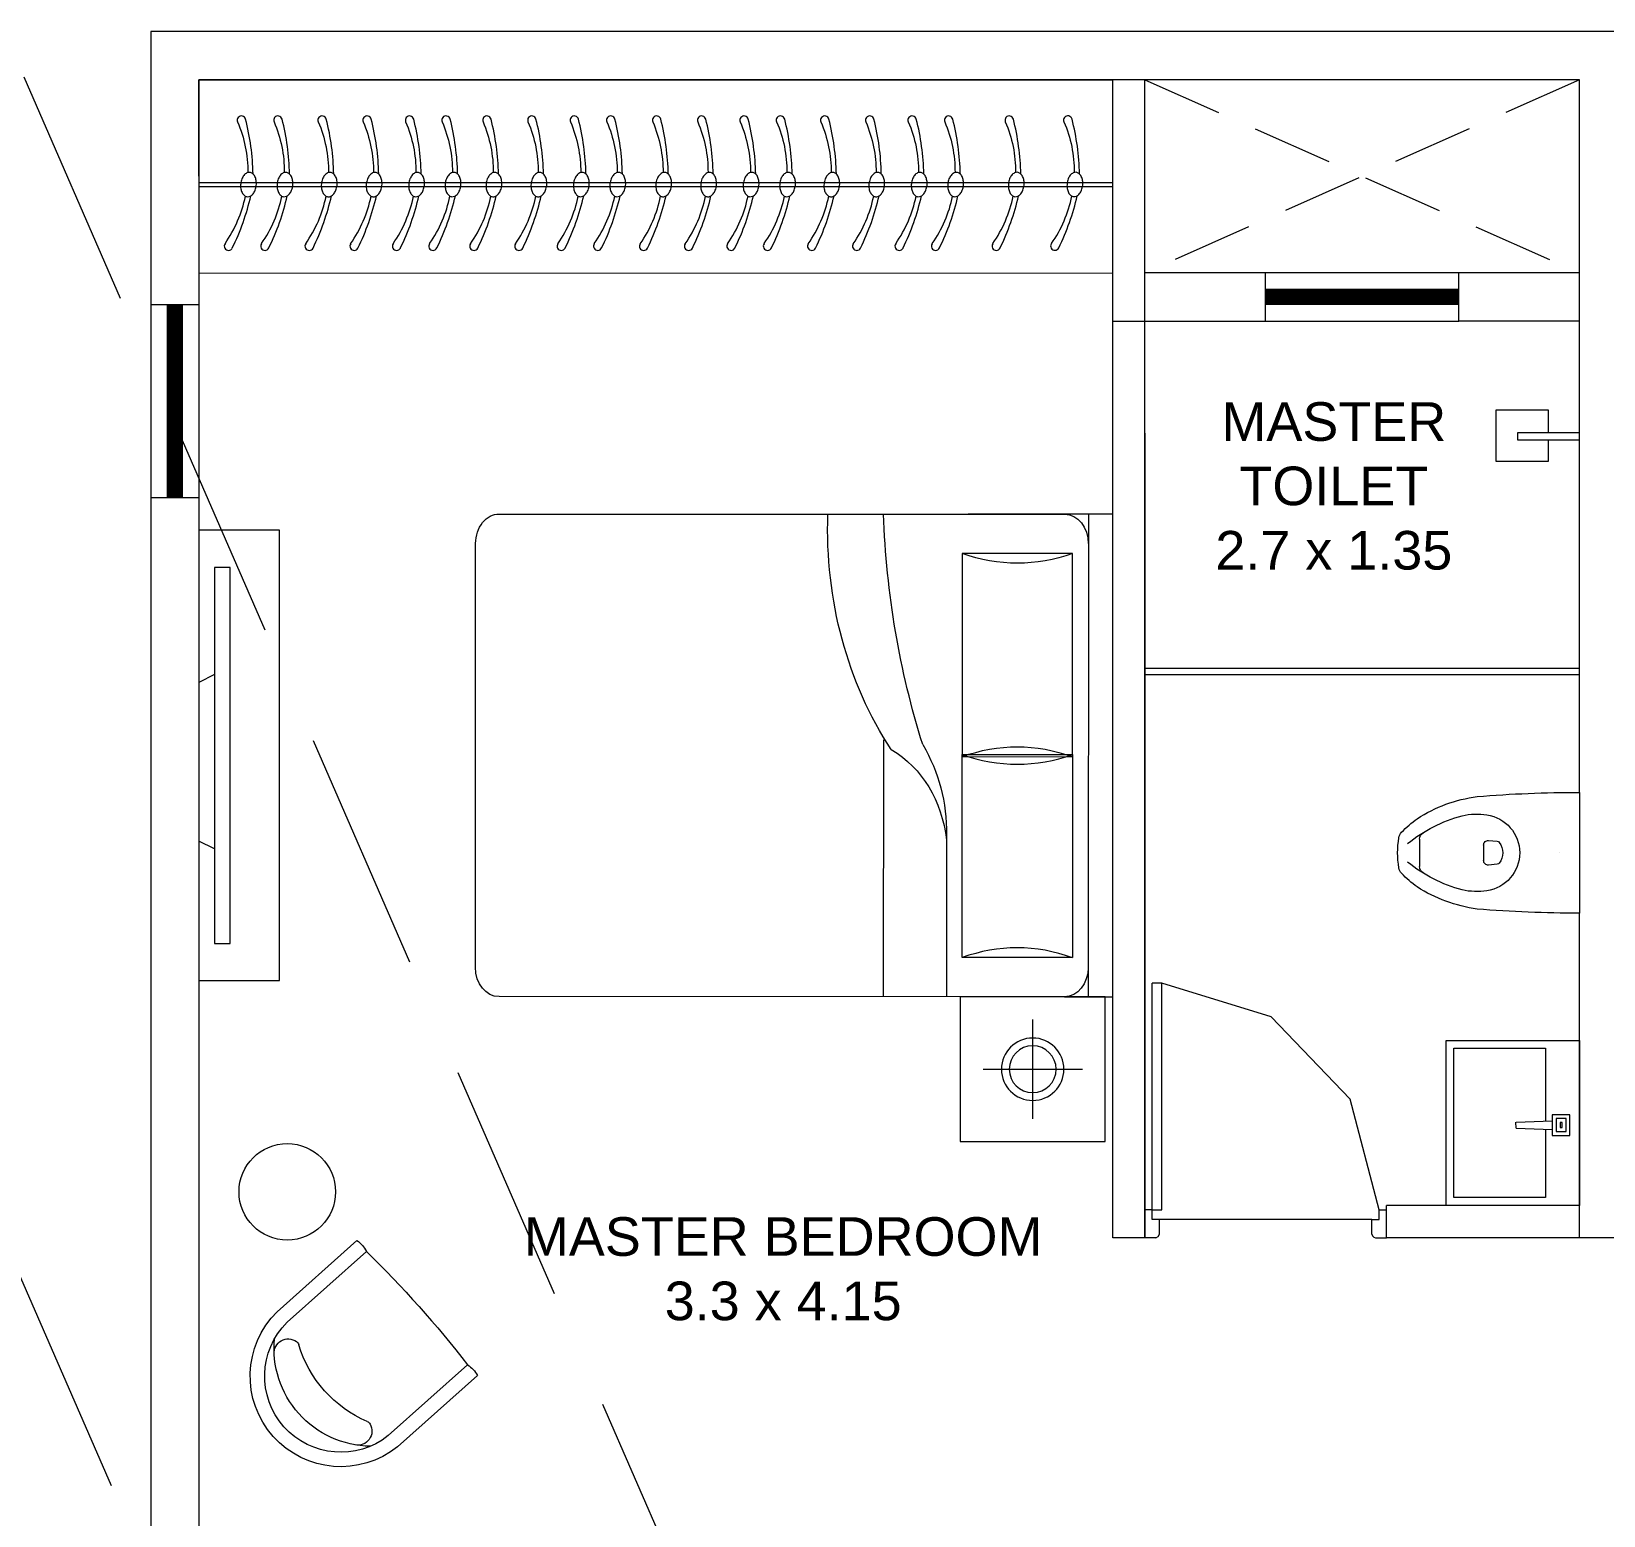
# Model space of a CAD drawing. Header units: inches. Extents: x 27644242 to 29005101, y -955243 to 216979.
# Drawn here: x 28705082 to 28709967, y 45420 to 50033 of the extents above; entities that cross this region are included whole.
import ezdxf

# ---------------------------------------------------------------- set-up
doc = ezdxf.new("R2010")
doc.units = ezdxf.units.IN
doc.header["$MEASUREMENT"] = 0
doc.set_wipeout_variables(frame=1)
for name, pattern in [('01-Xref Col Podium Lvl-1$0$HIDDEN', [0.375, 0.25, -0.125]), ('DASHED2', [0.375, 0.25, -0.125]), ('HIDDEN', [0.375, 0.25, -0.125])]:
    doc.linetypes.add(name, pattern=pattern)
for name, color, linetype, lineweight in [('AHC-A-DUCT', 14, 'HIDDEN', 5), ('DOOR', 4, 'Continuous', 0), ('FURN', 250, 'Continuous', 0), ('RVA Site Boundary', 17, 'Continuous', 15), ('WALL', 7, 'Continuous', 20), ('WINDOW', 162, 'Continuous', 13)]:
    doc.layers.add(name, color=color, linetype=linetype, lineweight=lineweight)
doc.layers.add('text', color=7, linetype='Continuous')
doc.styles.add('AMITS', font='arial.ttf')

# ---------------------------------------------------------------- blocks, each defined once
blk = doc.blocks.new('A$C3C731254-flat-1')
at = {"layer": 'FURN'}
for p, q in [((-77430.4, -2820), (-77430.7, -2801.7)), ((-77430.4, -2801.7), (-77317.9, -2797)), ((-77430.4, -2820), (-77317.9, -2824.7))]:
    blk.add_line(p, q, dxfattribs=at)
for points in [[(-77233.3, -3060.6), (-77647.7, -3060.6), (-77647.7, -2547.5), (-77233.3, -2547.5)], [(-77262.7, -2843), (-77262.7, -2778.3), (-77317.9, -2778.3), (-77317.9, -2843)], [(-77275, -2830.8), (-77275, -2790.5), (-77305.7, -2790.5), (-77305.7, -2830.8)], [(-77287.2, -2818.6), (-77287.2, -2802.7), (-77293.4, -2802.7), (-77293.4, -2818.6)]]:
    blk.add_lwpolyline(points, close=True, dxfattribs=at)
blk.add_lwpolyline([(-77338.5, -2823.8), (-77338.5, -3036.2), (-77623.2, -3036.2), (-77623.2, -2571.9), (-77338.5, -2571.9), (-77338.5, -2797.8)], dxfattribs=at)
blk = doc.blocks.new('A$C3D5F2F58')
at = {"color": 0, "linetype": 'ByBlock'}
blk.add_wipeout([(187.5, 0), (-187.5, 0), (-185.4, -124.8), (-182.6, -194.2), (-178.7, -263.3), (-175.9, -302), (-169.5, -348.6), (-150.7, -414.8), (-143.6, -432.7), (-131.4, -459.4), (-111.6, -495.4), (-106, -504.2), (-86.3, -529.7), (-71.8, -545.1), (-63.8, -552.7), (-55.8, -558), (-40.6, -562), (-22.7, -564.1), (3.1, -565), (29.6, -563.4), (46.7, -561), (55.8, -558), (74.2, -542.7), (100.9, -511.4), (135.4, -451.2), (158.3, -392.2), (171.2, -340), (178.9, -260.4), (185.1, -136.1), (187.4, -46)], dxfattribs=at)
for p, q in [((-187.5, 0), (187.5, 0)), ((0, -62.5), (0, -62.5)), ((-38.3, -282.4), (-35.8, -255.2)), ((35.8, -255.2), (38.3, -282.4)), ((-24.2, -298), (24.2, -298)), ((-42.5, -496.8), (42.5, -496.8))]:
    blk.add_line(p, q, dxfattribs=at)
at = {"color": 0, "linetype": 'ByBlock', "extrusion": (0, 0, -1)}
for centre, major_axis, ratio, start_param, end_param in [((3903, 5.3), (4087.6, 164.4), 0.940247, 3.100232, 3.182953), ((-3903, 5.4), (-4087.6, 164.4), 0.940247, 3.100232, 3.182953), ((0, -305.1), (84.4, 84.4), 1, 4.07333, 6.922251), ((0, -292.3), (-38.2, 38.2), 1, 0.139988, 1.430816), ((86.9, -319.1), (146.6, 146.6), 1, 3.705861, 4.079165), ((-24.2, -283.7), (10, 10), 1, 2.356198, 4.018929), ((-27.3, -256), (6.03, 6.03), 1, 4.01894, 4.852375), ((24.2, -283.7), (-10, 10), 1, 2.264265, 3.926995), ((27.3, -256), (6.03, 6.03), 1, -0.139979, 0.693472), ((-86.9, -319.1), (-146.6, 146.6), 1, 2.204028, 2.577331), ((275.8, -257.5), (321.4, 321.4), 1, 3.353441, 3.79389), ((-275.8, -257.5), (-321.4, 321.4), 1, 2.489302, 2.929752), ((326.3, -245.8), (-323.4, 323.4), 1, 4.816657, 5.23508), ((-326.3, -245.8), (-323.4, 323.4), 1, 2.618909, 3.037332), ((-42.5, -474.1), (16.1, 16.1), 1, 2.356198, 3.387836), ((42.5, -474.1), (16.1, 16.1), 1, 1.324559, 2.356198), ((119.3, -350.5), (192.8, 192.8), 1, 3.092098, 3.328462), ((-119.3, -350.5), (192.8, 192.8), 1, 1.383935, 1.620298), ((-40.9, -527.4), (24.1, 24.1), 1, 2.528301, 3.092099), ((0, -292.3), (-192.8, 192.8), 1, 3.75489, 4.099099), ((40.9, -527.4), (24.1, 24.1), 1, 1.620298, 2.184095)]:
    blk.add_ellipse(centre, major_axis=major_axis, ratio=ratio, start_param=start_param, end_param=end_param, dxfattribs=at)
blk = doc.blocks.new('A$C3E645E75')
at = {"extrusion": (0, 0, -1), "zscale": -0.9999999999999998, "rotation": 179.9999999999989}
blk.add_blockref('A$C3D5F2F58', (0, 0), dxfattribs=at)
blk = doc.blocks.new('A$C3A956F37-flat-1')
at = {"layer": 'FURN'}
blk.add_line((-168.3, 90.2), (0, 90.2), dxfattribs=at)
for points in [[(-97.1, 66.7), (-97.1, 0), (-258.5, 0), (-258.5, 161.4), (-97.1, 161.4), (-97.1, 90.2)], [(0, 67.1), (-191.4, 67.1), (-191.4, 90.2), (-168.3, 90.2)]]:
    blk.add_lwpolyline(points, dxfattribs=at)
blk = doc.blocks.new('A$C65A37FE3-flatten-3')
at = {"layer": 'DOOR', "color": 252, "true_color": 0x939598}
for p, q in [((0, -33.8), (0, 0)), ((0, 0), (86.3, 0)), ((11.3, -45), (56.3, -45)), ((56.3, -45), (56.3, -22.5)), ((56.3, -22.5), (86.3, -22.5)), ((86.3, -22.5), (86.3, 0)), ((86.3, -22.5), (86.3, -52.5)), ((86.3, -22.5), (791, -22.5)), ((791, -52.5), (791, -22.5)), ((86.3, -52.5), (791, -52.5)), ((0, -716.5), (0, -750.2)), ((11.3, -705.2), (56.3, -705.2)), ((56.3, -705.2), (56.3, -727.7)), ((56.3, -727.7), (86.3, -727.7)), ((86.3, -727.7), (86.3, -750.2)), ((0, -750.2), (86.3, -750.2))]:
    blk.add_line(p, q, dxfattribs=at)
for points in [[(0, -33.8), (3.3, -41.7), (11.3, -45)], [(86.3, -727.7), (430.2, -638.2), (686.8, -392.3), (790.8, -52.5)], [(11.3, -705.2), (5.6, -706.7), (1.5, -710.8), (0, -716.5)]]:
    blk.add_lwpolyline(points, dxfattribs=at)
blk = doc.blocks.new('A$C700F438C')
at = {"layer": 'FURN', "color": 8, "extrusion": (-6.65399e-08, 5.27913e-08, 1)}
for p, q in [((0.0734, 1.5, 0), (1.8303, 1.5001, 0)), ((1.98, 1.5001, 0), (1.53, 1.5001, 0)), ((1.98, 1.5001, 0), (1.53, 1.5001, 0)), ((1.98, 1.5001, 0), (1.53, 1.5001, 0)), ((1.9038, 1.5001, 0), (1.9039, 0.0001, 0)), ((0.0001, 0.0914, 0), (0, 1.4086, 0)), ((1.8548, 1.3782, 0), (1.5121, 1.3782, 0)), ((1.5121, 1.3782, 0), (1.5121, 0.7466, 0)), ((1.8548, 0.7466, 0), (1.8548, 1.3782, 0)), ((1.2673, 0.799, 0), (1.2673, 0.0001, 0)), ((1.5121, 0.122, 0), (1.5121, 0.7536, 0)), ((1.5121, 0.7536, 0), (1.8548, 0.7536, 0)), ((1.5121, 0.7466, 0), (1.8548, 0.7466, 0)), ((1.8548, 0.7536, 0), (1.8549, 0.122, 0)), ((1.4632, 0.503, 0), (1.4632, 0.0001, 0)), ((1.8549, 0.122, 0), (1.5121, 0.122, 0)), ((1.8304, 0.0001, 0), (0.0735, 0, 0)), ((1.9039, 0.0001, 0), (1.9801, 0.0001, 0))]:
    blk.add_line(p, q, dxfattribs=at)
at = {"layer": 'FURN', "linetype": 'Continuous', "lineweight": 0, "extrusion": (-6.65399e-08, 5.27913e-08, 1)}
blk.add_line((1.8304, 0.0001, 0), (1.9174, 0.0001, 0), dxfattribs=at)
at = {"layer": 'FURN', "color": 8, "extrusion": (6.65399e-08, -5.27913e-08, -1)}
for centre, major_axis, ratio, start_param, end_param in [((0.0735, 1.4086, 0), (0, -0.0914, 0), 0.803207, 1.570796, 3.141593), ((1.9589, 1.4544, 0), (0, -1.0771, 0), 0.803207, 0.880587, 1.613256), ((3.067, 1.6025, 0), (0.0001, -2.243, 0), 0.803207, 1.197175, 1.525138), ((1.8304, 1.4087, 0), (0, -0.0914, 0), 0.803207, 3.141593, 4.712389), ((1.6834, 2.1097, 0), (0, -0.762, 0), 0.803207, -0.283794, 0.283794), ((-0.0315, 0.1903, 0), (-1.467, -0.4936, 0), 0.581007, 3.019706, 3.343381), ((1.6835, 0.0151, 0), (0, -0.762, 0), 0.803207, 2.857799, 3.425387), ((0.6693, 0.0845, 0), (-0.7051, -0.6147, 0), 0.604617, 2.952061, 3.536756), ((0.0735, 0.0914, 0), (0, -0.0914, 0), 0.803207, 0, 1.570796), ((1.8304, 0.0915, 0), (0, -0.0914, 0), 0.803207, -1.570796, 0)]:
    blk.add_ellipse(centre, major_axis=major_axis, ratio=ratio, start_param=start_param, end_param=end_param, dxfattribs=at)
at = {"layer": 'FURN', "color": 8, "extrusion": (-6.65399e-08, 5.27913e-08, 1)}
for centre, start_param, end_param in [((1.6835, 1.4851, 0), -0.283794, 0.283794), ((1.6835, -0.6096, 0), 2.857799, 3.425387)]:
    blk.add_ellipse(centre, major_axis=(0, -0.762, 0), ratio=0.803207, start_param=start_param, end_param=end_param, dxfattribs=at)
blk = doc.blocks.new('BEDROOM')
at = {"layer": 'FURN', "linetype": 'Continuous', "extrusion": (-5.00305e-08, -8.66553e-08, 1)}
for p, q in [((1066.1, 501.3, 0), (1066.1, 192.6, 0)), ((911.7, 347, 0), (1220.4, 347, 0))]:
    blk.add_line(p, q, dxfattribs=at)
at = {"layer": 'FURN', "ltscale": 500}
blk.add_line((1314.6, 122.1, 0), (1315.2, -1377.9, 0), dxfattribs=at)
at = {"layer": 'FURN', "ltscale": 0.05, "extrusion": (-5.00305e-08, -8.66553e-08, 1), "elevation": 0}
blk.add_lwpolyline([(1291.1, 122), (841.1, 122), (841.1, 572), (1291.1, 572)], close=True, dxfattribs=at)
at = {"layer": 'FURN', "linetype": 'Continuous', "extrusion": (-5.00305e-08, -8.66553e-08, 1)}
for radius in [97, 72.8]:
    blk.add_circle((1066.1, 347, 0), radius, dxfattribs=at)
at = {"layer": 'FURN', "extrusion": (-3.01072e-07, 1.30707e-07, 1), "xscale": -1000.000000000015, "yscale": 1000.000000000015, "zscale": 1000.000000000007, "rotation": 180.0236273616612}
blk.add_blockref('A$C700F438C', (-665.5, 121.4, 0), dxfattribs=at)
blk = doc.blocks.new('TVVVV')
at = {"layer": 'FURN', "ltscale": 1000, "elevation": 0}
blk.add_lwpolyline([(-129.9, 740.3), (-82, 740.3), (-82, -428.6), (-129.9, -428.6)], close=True, dxfattribs=at)
for points in [[(-129.9, 446.7), (-178.7, 422)], [(-129.9, -95.7), (-178.7, -71)]]:
    blk.add_lwpolyline(points, dxfattribs=at)
blk = doc.blocks.new('cha-1')
at = {"color": 0, "linetype": 'ByBlock'}
for points in [[(375, 10.1), (375, 453.4, 0.950858), (-375, 453.4), (-375, 10.1)], [(315, 11.1), (315, 451.9, 0.946504), (-315, 451.9), (-315, 11.1)]]:
    blk.add_lwpolyline(points, format="xyb", dxfattribs=at)
for centre, radius, start, end in [((0, 263.1), 404.7, 42.45733, 137.54267), ((-217.2, 533.2), 58.2, 126.20453, 258.14863), ((0, 17), 508, 65.15083, 114.84917), ((217.2, 533.2), 58.2, 281.85137, 53.79547), ((-224, 500.6), 25, 258.14863, 294.84917), ((224, 500.6), 25, 245.15083, 281.85137), ((-347, 124.9), 118.2, 256.28674, 285.69042), ((0, 4465.7), 4465.7, 265.95509, 274.04491), ((347, 124.9), 118.2, 254.30958, 283.71326)]:
    blk.add_arc(centre, radius, start, end, dxfattribs=at)
blk = doc.blocks.new('4bhk new')
at = {"layer": 'FURN'}
for p, q in [((-9039.1, 4298.1, 0), (-9039.3, 4899, 0)), ((-9039.3, 4899, 0), (-6199.9, 4898.2, 0)), ((-6199.6, 4298.1, 0), (-6199.9, 4899, 0)), ((-9039.2, 4579.4, 0), (-6199.8, 4579.1, 0)), ((-9039.2, 4567.4, 0), (-6199.7, 4567.1, 0)), ((-9039.1, 4299, 0), (-6199.6, 4298.2, 0))]:
    blk.add_line(p, q, dxfattribs=at)
at = {"layer": 'FURN', "ltscale": 500}
for p, q in [((-6099.9, 3070, 0), (-4749.8, 3070, 0)), ((-6099.9, 3050, 0), (-4749.8, 3050, 0)), ((-5394.9, 1356.3, 0), (-6055.1, 1356.3, 0))]:
    blk.add_line(p, q, dxfattribs=at)
at = {"layer": 'FURN', "extrusion": (-9.36485e-09, -6.40542e-09, 1)}
for points in [[(-6485.7, 4605.9, 0.057952), (-6508.9, 4776.5, 1.08017), (-6533.8, 4768.1, -0.102886), (-6501.9, 4610.6, -0.821198)], [(-6303.4, 4606, 0.057952), (-6326.6, 4776.6, 1.08017), (-6351.6, 4768.1, -0.102886), (-6319.6, 4610.6, -0.821198)], [(-8871.2, 4605.8, 0.057952), (-8894.4, 4776.4, 1.08017), (-8919.4, 4767.9, -0.102886), (-8887.4, 4610.4, -0.821198)], [(-8757.9, 4605.8, 0.057952), (-8781.1, 4776.5, 1.08017), (-8806.1, 4768, -0.102886), (-8774.1, 4610.5, -0.821198)], [(-8620.5, 4605.7, 0.057952), (-8643.7, 4776.3, 1.08017), (-8668.6, 4767.8, -0.102886), (-8636.7, 4610.3, -0.821198)], [(-8480.8, 4605.7, 0.057952), (-8504, 4776.3, 1.08017), (-8529, 4767.8, -0.102886), (-8497, 4610.3, -0.821198)], [(-8348.9, 4605.8, 0.057952), (-8372.1, 4776.4, 1.08017), (-8397.1, 4767.9, -0.102886), (-8365.1, 4610.4, -0.821198)], [(-8235.6, 4605.8, 0.057952), (-8258.8, 4776.5, 1.08017), (-8283.8, 4768, -0.102886), (-8251.8, 4610.5, -0.821198)], [(-8108.6, 4605.7, 0.057952), (-8131.8, 4776.3, 1.08017), (-8156.7, 4767.8, -0.102886), (-8124.8, 4610.3, -0.821198)], [(-7968.9, 4605.7, 0.057952), (-7992.1, 4776.3, 1.08017), (-8017, 4767.8, -0.102886), (-7985.1, 4610.3, -0.821198)], [(-7837, 4605.8, 0.057952), (-7860.2, 4776.4, 1.08017), (-7885.1, 4767.9, -0.102886), (-7853.2, 4610.4, -0.821198)], [(-7723.7, 4605.8, 0.057952), (-7746.9, 4776.5, 1.08017), (-7771.9, 4768, -0.102886), (-7739.9, 4610.5, -0.821198)], [(-7581.1, 4605.7, 0.057952), (-7604.3, 4776.3, 1.08017), (-7629.2, 4767.8, -0.102886), (-7597.3, 4610.3, -0.821198)], [(-7441.4, 4605.7, 0.057952), (-7464.6, 4776.3, 1.08017), (-7489.6, 4767.8, -0.102886), (-7457.6, 4610.3, -0.821198)], [(-7309.5, 4605.8, 0.057952), (-7332.7, 4776.4, 1.08017), (-7357.6, 4767.9, -0.102886), (-7325.7, 4610.4, -0.821198)], [(-7196.2, 4605.8, 0.057952), (-7219.4, 4776.5, 1.08017), (-7244.4, 4768, -0.102886), (-7212.4, 4610.5, -0.821198)], [(-7058.8, 4605.7, 0.057952), (-7082, 4776.3, 1.08017), (-7106.9, 4767.8, -0.102886), (-7075, 4610.3, -0.821198)], [(-6919.1, 4605.7, 0.057952), (-6942.3, 4776.3, 1.08017), (-6967.3, 4767.8, -0.102886), (-6935.3, 4610.3, -0.821198)], [(-6787.2, 4605.8, 0.057952), (-6810.4, 4776.4, 1.08017), (-6835.3, 4767.9, -0.102886), (-6803.4, 4610.4, -0.821198)], [(-6673.9, 4605.8, 0.057952), (-6697.1, 4776.5, 1.08017), (-6722.1, 4768, -0.102886), (-6690.1, 4610.5, -0.821198)]]:
    blk.add_lwpolyline(points, format="xyb", dxfattribs=at)
for points in [[(-8881.5, 4610.9, 0.144333), (-8890.4, 4609.2, 0.107177), (-8899.8, 4601.6, 0.077818), (-8906.1, 4590.5, 0.065016), (-8909.7, 4575.6, 0.065016), (-8909.3, 4560.3, 0.077818), (-8905.3, 4548.1, 0.107177), (-8897.7, 4538.7, 0.144333), (-8889.3, 4535.3, 0.144333), (-8880.4, 4536.9, 0.107177), (-8871, 4544.6, 0.077818), (-8864.7, 4555.7, 0.065016), (-8861.1, 4570.6, 0.065016), (-8861.6, 4585.9, 0.077818), (-8865.5, 4598.1, 0.107177), (-8873.1, 4607.5, 0.144333)], [(-8768.2, 4611, 0.144333), (-8777.2, 4609.3, 0.107177), (-8786.5, 4601.7, 0.077818), (-8792.9, 4590.5, 0.065016), (-8796.4, 4575.6, 0.065016), (-8796, 4560.4, 0.077818), (-8792, 4548.2, 0.107177), (-8784.4, 4538.8, 0.144333), (-8776, 4535.3, 0.144333), (-8767.1, 4537, 0.107177), (-8757.7, 4544.6, 0.077818), (-8751.4, 4555.8, 0.065016), (-8747.9, 4570.6, 0.065016), (-8748.3, 4585.9, 0.077818), (-8752.2, 4598.1, 0.107177), (-8759.8, 4607.5, 0.144333)], [(-8630.8, 4610.8, 0.144333), (-8639.7, 4609.2, 0.107177), (-8649.1, 4601.5, 0.077818), (-8655.4, 4590.4, 0.065016), (-8658.9, 4575.5, 0.065016), (-8658.5, 4560.2, 0.077818), (-8654.6, 4548, 0.107177), (-8647, 4538.6, 0.144333), (-8638.6, 4535.2, 0.144333), (-8629.7, 4536.8, 0.107177), (-8620.3, 4544.5, 0.077818), (-8613.9, 4555.6, 0.065016), (-8610.4, 4570.5, 0.065016), (-8610.8, 4585.8, 0.077818), (-8614.8, 4598, 0.107177), (-8622.4, 4607.4, 0.144333)], [(-8491.1, 4610.8, 0.144333), (-8500, 4609.2, 0.107177), (-8509.4, 4601.5, 0.077818), (-8515.7, 4590.4, 0.065016), (-8519.3, 4575.5, 0.065016), (-8518.9, 4560.2, 0.077818), (-8514.9, 4548, 0.107177), (-8507.3, 4538.6, 0.144333), (-8498.9, 4535.2, 0.144333), (-8490, 4536.8, 0.107177), (-8480.6, 4544.5, 0.077818), (-8474.3, 4555.6, 0.065016), (-8470.7, 4570.5, 0.065016), (-8471.2, 4585.8, 0.077818), (-8475.1, 4598, 0.107177), (-8482.7, 4607.4, 0.144333)], [(-8359.2, 4610.9, 0.144333), (-8368.1, 4609.2, 0.107177), (-8377.5, 4601.6, 0.077818), (-8383.8, 4590.5, 0.065016), (-8387.4, 4575.6, 0.065016), (-8387, 4560.3, 0.077818), (-8383, 4548.1, 0.107177), (-8375.4, 4538.7, 0.144333), (-8367, 4535.3, 0.144333), (-8358.1, 4536.9, 0.107177), (-8348.7, 4544.6, 0.077818), (-8342.4, 4555.7, 0.065016), (-8338.8, 4570.6, 0.065016), (-8339.3, 4585.9, 0.077818), (-8343.2, 4598.1, 0.107177), (-8350.8, 4607.5, 0.144333)], [(-8245.9, 4611, 0.144333), (-8254.9, 4609.3, 0.107177), (-8264.2, 4601.7, 0.077818), (-8270.6, 4590.5, 0.065016), (-8274.1, 4575.6, 0.065016), (-8273.7, 4560.4, 0.077818), (-8269.7, 4548.2, 0.107177), (-8262.1, 4538.8, 0.144333), (-8253.7, 4535.3, 0.144333), (-8244.8, 4537, 0.107177), (-8235.4, 4544.6, 0.077818), (-8229.1, 4555.8, 0.065016), (-8225.6, 4570.6, 0.065016), (-8226, 4585.9, 0.077818), (-8229.9, 4598.1, 0.107177), (-8237.5, 4607.5, 0.144333)], [(-8118.9, 4610.8, 0.144333), (-8127.8, 4609.2, 0.107177), (-8137.2, 4601.5, 0.077818), (-8143.5, 4590.4, 0.065016), (-8147, 4575.5, 0.065016), (-8146.6, 4560.2, 0.077818), (-8142.7, 4548, 0.107177), (-8135.1, 4538.6, 0.144333), (-8126.7, 4535.2, 0.144333), (-8117.8, 4536.8, 0.107177), (-8108.4, 4544.5, 0.077818), (-8102, 4555.6, 0.065016), (-8098.5, 4570.5, 0.065016), (-8098.9, 4585.8, 0.077818), (-8102.9, 4598, 0.107177), (-8110.5, 4607.4, 0.144333)], [(-7979.2, 4610.8, 0.144333), (-7988.1, 4609.2, 0.107177), (-7997.5, 4601.5, 0.077818), (-8003.8, 4590.4, 0.065016), (-8007.4, 4575.5, 0.065016), (-8006.9, 4560.2, 0.077818), (-8003, 4548, 0.107177), (-7995.4, 4538.6, 0.144333), (-7987, 4535.2, 0.144333), (-7978.1, 4536.8, 0.107177), (-7968.7, 4544.5, 0.077818), (-7962.4, 4555.6, 0.065016), (-7958.8, 4570.5, 0.065016), (-7959.3, 4585.8, 0.077818), (-7963.2, 4598, 0.107177), (-7970.8, 4607.4, 0.144333)], [(-7847.3, 4610.9, 0.144333), (-7856.2, 4609.2, 0.107177), (-7865.6, 4601.6, 0.077818), (-7871.9, 4590.5, 0.065016), (-7875.5, 4575.6, 0.065016), (-7875, 4560.3, 0.077818), (-7871.1, 4548.1, 0.107177), (-7863.5, 4538.7, 0.144333), (-7855.1, 4535.3, 0.144333), (-7846.2, 4536.9, 0.107177), (-7836.8, 4544.6, 0.077818), (-7830.5, 4555.7, 0.065016), (-7826.9, 4570.6, 0.065016), (-7827.4, 4585.9, 0.077818), (-7831.3, 4598.1, 0.107177), (-7838.9, 4607.5, 0.144333)], [(-7734, 4611, 0.144333), (-7742.9, 4609.3, 0.107177), (-7752.3, 4601.7, 0.077818), (-7758.7, 4590.5, 0.065016), (-7762.2, 4575.6, 0.065016), (-7761.8, 4560.4, 0.077818), (-7757.8, 4548.2, 0.107177), (-7750.2, 4538.8, 0.144333), (-7741.8, 4535.3, 0.144333), (-7732.9, 4537, 0.107177), (-7723.5, 4544.6, 0.077818), (-7717.2, 4555.8, 0.065016), (-7713.7, 4570.6, 0.065016), (-7714.1, 4585.9, 0.077818), (-7718, 4598.1, 0.107177), (-7725.6, 4607.5, 0.144333)], [(-7591.4, 4610.8, 0.144333), (-7600.3, 4609.2, 0.107177), (-7609.7, 4601.5, 0.077818), (-7616, 4590.4, 0.065016), (-7619.5, 4575.5, 0.065016), (-7619.1, 4560.2, 0.077818), (-7615.2, 4548, 0.107177), (-7607.6, 4538.6, 0.144333), (-7599.2, 4535.2, 0.144333), (-7590.3, 4536.8, 0.107177), (-7580.9, 4544.5, 0.077818), (-7574.5, 4555.6, 0.065016), (-7571, 4570.5, 0.065016), (-7571.4, 4585.8, 0.077818), (-7575.4, 4598, 0.107177), (-7583, 4607.4, 0.144333)], [(-7451.7, 4610.8, 0.144333), (-7460.6, 4609.2, 0.107177), (-7470, 4601.5, 0.077818), (-7476.3, 4590.4, 0.065016), (-7479.9, 4575.5, 0.065016), (-7479.5, 4560.2, 0.077818), (-7475.5, 4548, 0.107177), (-7467.9, 4538.6, 0.144333), (-7459.5, 4535.2, 0.144333), (-7450.6, 4536.8, 0.107177), (-7441.2, 4544.5, 0.077818), (-7434.9, 4555.6, 0.065016), (-7431.3, 4570.5, 0.065016), (-7431.8, 4585.8, 0.077818), (-7435.7, 4598, 0.107177), (-7443.3, 4607.4, 0.144333)], [(-7319.8, 4610.9, 0.144333), (-7328.7, 4609.2, 0.107177), (-7338.1, 4601.6, 0.077818), (-7344.4, 4590.5, 0.065016), (-7348, 4575.6, 0.065016), (-7347.5, 4560.3, 0.077818), (-7343.6, 4548.1, 0.107177), (-7336, 4538.7, 0.144333), (-7327.6, 4535.3, 0.144333), (-7318.7, 4536.9, 0.107177), (-7309.3, 4544.6, 0.077818), (-7303, 4555.7, 0.065016), (-7299.4, 4570.6, 0.065016), (-7299.9, 4585.9, 0.077818), (-7303.8, 4598.1, 0.107177), (-7311.4, 4607.5, 0.144333)], [(-7206.5, 4611, 0.144333), (-7215.4, 4609.3, 0.107177), (-7224.8, 4601.7, 0.077818), (-7231.2, 4590.5, 0.065016), (-7234.7, 4575.6, 0.065016), (-7234.3, 4560.4, 0.077818), (-7230.3, 4548.2, 0.107177), (-7222.7, 4538.8, 0.144333), (-7214.3, 4535.3, 0.144333), (-7205.4, 4537, 0.107177), (-7196, 4544.6, 0.077818), (-7189.7, 4555.8, 0.065016), (-7186.2, 4570.6, 0.065016), (-7186.6, 4585.9, 0.077818), (-7190.5, 4598.1, 0.107177), (-7198.1, 4607.5, 0.144333)], [(-7069.1, 4610.8, 0.144333), (-7078, 4609.2, 0.107177), (-7087.4, 4601.5, 0.077818), (-7093.7, 4590.4, 0.065016), (-7097.2, 4575.5, 0.065016), (-7096.8, 4560.2, 0.077818), (-7092.9, 4548, 0.107177), (-7085.3, 4538.6, 0.144333), (-7076.9, 4535.2, 0.144333), (-7068, 4536.8, 0.107177), (-7058.6, 4544.5, 0.077818), (-7052.2, 4555.6, 0.065016), (-7048.7, 4570.5, 0.065016), (-7049.1, 4585.8, 0.077818), (-7053.1, 4598, 0.107177), (-7060.7, 4607.4, 0.144333)], [(-6929.4, 4610.8, 0.144333), (-6938.3, 4609.2, 0.107177), (-6947.7, 4601.5, 0.077818), (-6954, 4590.4, 0.065016), (-6957.6, 4575.5, 0.065016), (-6957.2, 4560.2, 0.077818), (-6953.2, 4548, 0.107177), (-6945.6, 4538.6, 0.144333), (-6937.2, 4535.2, 0.144333), (-6928.3, 4536.8, 0.107177), (-6918.9, 4544.5, 0.077818), (-6912.6, 4555.6, 0.065016), (-6909, 4570.5, 0.065016), (-6909.5, 4585.8, 0.077818), (-6913.4, 4598, 0.107177), (-6921, 4607.4, 0.144333)], [(-6797.5, 4610.9, 0.144333), (-6806.4, 4609.2, 0.107177), (-6815.8, 4601.6, 0.077818), (-6822.1, 4590.5, 0.065016), (-6825.7, 4575.6, 0.065016), (-6825.2, 4560.3, 0.077818), (-6821.3, 4548.1, 0.107177), (-6813.7, 4538.7, 0.144333), (-6805.3, 4535.3, 0.144333), (-6796.4, 4536.9, 0.107177), (-6787, 4544.6, 0.077818), (-6780.7, 4555.7, 0.065016), (-6777.1, 4570.6, 0.065016), (-6777.6, 4585.9, 0.077818), (-6781.5, 4598.1, 0.107177), (-6789.1, 4607.5, 0.144333)], [(-6684.2, 4611, 0.144333), (-6693.1, 4609.3, 0.107177), (-6702.5, 4601.7, 0.077818), (-6708.9, 4590.5, 0.065016), (-6712.4, 4575.6, 0.065016), (-6712, 4560.4, 0.077818), (-6708, 4548.2, 0.107177), (-6700.4, 4538.8, 0.144333), (-6692, 4535.3, 0.144333), (-6683.1, 4537, 0.107177), (-6673.7, 4544.6, 0.077818), (-6667.4, 4555.8, 0.065016), (-6663.9, 4570.6, 0.065016), (-6664.3, 4585.9, 0.077818), (-6668.2, 4598.1, 0.107177), (-6675.8, 4607.5, 0.144333)], [(-6496, 4611.1, 0.144333), (-6504.9, 4609.4, 0.107177), (-6514.3, 4601.7, 0.077818), (-6520.6, 4590.6, 0.065016), (-6524.1, 4575.7, 0.065016), (-6523.7, 4560.4, 0.077818), (-6519.8, 4548.3, 0.107177), (-6512.2, 4538.8, 0.144333), (-6503.8, 4535.4, 0.144333), (-6494.9, 4537.1, 0.107177), (-6485.5, 4544.7, 0.077818), (-6479.1, 4555.8, 0.065016), (-6475.6, 4570.7, 0.065016), (-6476, 4586, 0.077818), (-6480, 4598.2, 0.107177), (-6487.6, 4607.6, 0.144333)], [(-6313.7, 4611.1, 0.144333), (-6322.6, 4609.5, 0.107177), (-6332, 4601.8, 0.077818), (-6338.4, 4590.7, 0.065016), (-6341.9, 4575.8, 0.065016), (-6341.5, 4560.5, 0.077818), (-6337.5, 4548.3, 0.107177), (-6329.9, 4538.9, 0.144333), (-6321.5, 4535.5, 0.144333), (-6312.6, 4537.1, 0.107177), (-6303.2, 4544.8, 0.077818), (-6296.9, 4555.9, 0.065016), (-6293.4, 4570.8, 0.065016), (-6293.8, 4586.1, 0.077818), (-6297.7, 4598.3, 0.107177), (-6305.3, 4607.7, 0.144333)]]:
    blk.add_lwpolyline(points, format="xyb", close=True, dxfattribs=at)
at = {"layer": 'FURN', "ltscale": 500, "elevation": 0}
blk.add_lwpolyline([(-9039.3, 2099), (-8789.3, 2099), (-8789.3, 3499.2), (-9039.3, 3499.2)], close=True, dxfattribs=at)
at = {"layer": 'FURN', "extrusion": (-9.36485e-09, -6.40542e-09, 1)}
for centre, radius, start, end in [((-9281.7, 4615.5, 0), 394.6, 325.0214, 348.5184), ((-9604.7, 4704.4, 0), 745.3, 333.8497, 347.1166), ((-9168.4, 4615.6, 0), 394.6, 325.0214, 348.5184), ((-9491.4, 4704.4, 0), 745.3, 333.8497, 347.1166), ((-9031, 4615.4, 0), 394.6, 325.0214, 348.5184), ((-9354, 4704.3, 0), 745.3, 333.8497, 347.1166), ((-8891.3, 4615.4, 0), 394.6, 325.0214, 348.5184), ((-9214.3, 4704.3, 0), 745.3, 333.8497, 347.1166), ((-8759.4, 4615.5, 0), 394.6, 325.0214, 348.5184), ((-9082.4, 4704.4, 0), 745.3, 333.8497, 347.1166), ((-8646.1, 4615.6, 0), 394.6, 325.0214, 348.5184), ((-8969.1, 4704.4, 0), 745.3, 333.8497, 347.1166), ((-8519.1, 4615.4, 0), 394.6, 325.0214, 348.5184), ((-8842.1, 4704.3, 0), 745.3, 333.8497, 347.1166), ((-8379.4, 4615.4, 0), 394.6, 325.0214, 348.5184), ((-8702.4, 4704.3, 0), 745.3, 333.8497, 347.1166), ((-8247.5, 4615.5, 0), 394.6, 325.0214, 348.5184), ((-8570.5, 4704.4, 0), 745.3, 333.8497, 347.1166), ((-8134.2, 4615.6, 0), 394.6, 325.0214, 348.5184), ((-8457.2, 4704.4, 0), 745.3, 333.8497, 347.1166), ((-7991.6, 4615.4, 0), 394.6, 325.0214, 348.5184), ((-8314.6, 4704.3, 0), 745.3, 333.8497, 347.1166), ((-7851.9, 4615.4, 0), 394.6, 325.0214, 348.5184), ((-8174.9, 4704.3, 0), 745.3, 333.8497, 347.1166), ((-7720, 4615.5, 0), 394.6, 325.0214, 348.5184), ((-8043, 4704.4, 0), 745.3, 333.8497, 347.1166), ((-7606.7, 4615.6, 0), 394.6, 325.0214, 348.5184), ((-7929.7, 4704.4, 0), 745.3, 333.8497, 347.1166), ((-7469.3, 4615.4, 0), 394.6, 325.0214, 348.5184), ((-7792.3, 4704.3, 0), 745.3, 333.8497, 347.1166), ((-7329.6, 4615.4, 0), 394.6, 325.0214, 348.5184), ((-7652.6, 4704.3, 0), 745.3, 333.8497, 347.1166), ((-7197.7, 4615.5, 0), 394.6, 325.0214, 348.5184), ((-7520.7, 4704.4, 0), 745.3, 333.8497, 347.1166), ((-7084.4, 4615.6, 0), 394.6, 325.0214, 348.5184), ((-7407.4, 4704.4, 0), 745.3, 333.8497, 347.1166), ((-6896.2, 4615.6, 0), 394.6, 325.0214, 348.5184), ((-7219.2, 4704.5, 0), 745.3, 333.8497, 347.1166), ((-6713.9, 4615.7, 0), 394.6, 325.0214, 348.5184), ((-7036.9, 4704.6, 0), 745.3, 333.8497, 347.1166), ((-8947.5, 4381.7, 0), 13.2, 145.0212, 333.8495), ((-8834.3, 4381.8, 0), 13.2, 145.0212, 333.8495), ((-8696.8, 4381.6, 0), 13.2, 145.0212, 333.8495), ((-8557.1, 4381.6, 0), 13.2, 145.0212, 333.8495), ((-8425.2, 4381.7, 0), 13.2, 145.0212, 333.8495), ((-8312, 4381.8, 0), 13.2, 145.0212, 333.8495), ((-8184.9, 4381.6, 0), 13.2, 145.0212, 333.8495), ((-8045.2, 4381.6, 0), 13.2, 145.0212, 333.8495), ((-7913.3, 4381.7, 0), 13.2, 145.0212, 333.8495), ((-7800.1, 4381.8, 0), 13.2, 145.0212, 333.8495), ((-7657.4, 4381.6, 0), 13.2, 145.0212, 333.8495), ((-7517.7, 4381.6, 0), 13.2, 145.0212, 333.8495), ((-7385.8, 4381.7, 0), 13.2, 145.0212, 333.8495), ((-7272.6, 4381.8, 0), 13.2, 145.0212, 333.8495), ((-7135.1, 4381.6, 0), 13.2, 145.0212, 333.8495), ((-6995.4, 4381.6, 0), 13.2, 145.0212, 333.8495), ((-6863.5, 4381.7, 0), 13.2, 145.0212, 333.8495), ((-6750.3, 4381.8, 0), 13.2, 145.0212, 333.8495), ((-6562, 4381.8, 0), 13.2, 145.0212, 333.8495), ((-6379.8, 4381.9, 0), 13.2, 145.0212, 333.8495)]:
    blk.add_arc(centre, radius, start, end, dxfattribs=at)
at = {"layer": 'WALL', "ltscale": 500}
for p, q in [((-4299.9, 5049, 0), (-9189.3, 5049, 0)), ((-9189.3, 5049, 0), (-9189.3, 4199, 0)), ((-9039.3, 4899, 0), (-9039.3, 4199, 0)), ((-4749.9, 4899, 0), (-9039.3, 4899, 0)), ((-5724.9, 4299, 0), (-6099.9, 4299, 0)), ((-5724.9, 4149, 0), (-5724.9, 4299, 0)), ((-4749.9, 4299, 0), (-5124.9, 4299, 0)), ((-5124.9, 4149, 0), (-5124.9, 4299, 0)), ((-9039.3, 4199, 0), (-9189.3, 4199, 0)), ((-6199.9, 4149, 0), (-5724.9, 4149, 0)), ((-4749.9, 4149, 0), (-5124.9, 4149, 0)), ((-9189.3, 3599, 0), (-9189.3, 250, 0)), ((-9039.3, 3599, 0), (-9189.3, 3599, 0)), ((-9039.3, 3599, 0), (-9039.3, 400, 0)), ((-9039.3, 1450, 0), (-9039.3, 400, 0)), ((-4749.9, 1400, 0), (-5349.9, 1400, 0)), ((-5349.9, 1300, 0), (-5349.9, 1400, 0)), ((-2499.9, 1300, 0), (-5349.9, 1300, 0))]:
    blk.add_line(p, q, dxfattribs=at)
at = {"layer": 'WALL', "transparency": 33554687}
for p, q in [((-6199.9, 1300, 0), (-6199.9, 4899, 0)), ((-6099.9, 1300, 0), (-6099.9, 4899, 0)), ((-4749.9, 1300, 0), (-4749.9, 4899, 0))]:
    blk.add_line(p, q, dxfattribs=at)
at = {"layer": 'WALL', "ltscale": 500, "elevation": 0}
blk.add_lwpolyline([(-6099.9, 3800), (-6099.9, 1300), (-6199.9, 1300), (-6199.9, 3800)], dxfattribs=at)
at = {"layer": 'WINDOW', "ltscale": 500}
for p, q in [((-5124.9, 4299, 0), (-5724.9, 4299, 0)), ((-9189.3, 4199, 0), (-9189.3, 3599, 0)), ((-9039.3, 4199, 0), (-9039.3, 3599, 0)), ((-5724.9, 4149, 0), (-5124.9, 4149, 0))]:
    blk.add_line(p, q, dxfattribs=at)
at = {"layer": 'WINDOW', "ltscale": 500, "const_width": 50, "elevation": 0}
for points in [[(-9114.3, 4199), (-9114.3, 3599)], [(-5124.9, 4224), (-5724.9, 4224)]]:
    blk.add_lwpolyline(points, dxfattribs=at)
for name, p in [('A$C3A956F37-flat-1', (-4749.8, 3711.9, 0)), ('A$C3C731254-flat-1', (72483.4, 4460.6, 0))]:
    blk.add_blockref(name, p)
at = {"layer": 'FURN', "ltscale": 500, "xscale": -1, "rotation": 180}
blk.add_blockref('BEDROOM', (-7514.8, 2170.5, 0), dxfattribs=at)
at = {"layer": 'FURN', "ltscale": 1000, "xscale": -1, "rotation": 179.9999999999999}
blk.add_blockref('TVVVV', (-8860.7, 2954.8, 0), dxfattribs=at)
at = {"layer": 'FURN', "ltscale": 1000, "xscale": -0.7494972036074088, "yscale": 0.7494972036074088, "zscale": 0.7494972036074088, "rotation": 131.7295120768159}
blk.add_blockref('cha-1', (-8355.6, 1086.4, 0), dxfattribs=at)
at = {"layer": 'WALL', "ltscale": 500, "rotation": 90.00000000000006}
blk.add_blockref('A$C65A37FE3-flatten-3', (-6100.1, 1300, 0), dxfattribs=at)
at = {"layer": 'text', "ltscale": 100, "char_height": 120, "width": 1715.235, "style": 'AMITS'}
for s, insert, attachment_point in [('\\pxqc;MASTER \\PTOILET\\P2.7 x 1.35', (-6370.7, 3374.8, 0), 7), ('\\pxqc;MASTER BEDROOM\\P3.3 x 4.15', (-6366.5, 1363.6, 0), 3)]:
    blk.add_mtext(s, dxfattribs=dict(at, insert=insert, attachment_point=attachment_point))
at = {"layer": 'FURN'}
blk.add_circle((-8764.9, 1442.4, 0), 150, dxfattribs=at)
at = {"layer": 'FURN', "extrusion": (0, 0, -1), "zscale": -1, "rotation": 269.9997802697438}
blk.add_blockref('A$C3E645E75', (4749.9, 2496.2, 0), dxfattribs=at)

msp = doc.modelspace()

# ---------------------------------------------------------------- linework, layer by layer
at = {"layer": 'RVA Site Boundary', "linetype": '01-Xref Col Podium Lvl-1$0$HIDDEN', "ltscale": 3000}
for points in [[(28761838.7, 42497.1), (28755905.9, 42663), (28749977.9, 42467.8), (28749256.9, 42402.1), (28741955.5, 41985.2), (28733624.9, 41226.9), (28733013.3, 41097.1), (28732304, 40929), (28713285.1, 35925.3), (28711605.9, 35448.6), (28711440.2, 35401.9), (28710425.7, 35165.9), (28709966.3, 35060.1), (28709865.1, 35031.7), (28706230.5, 43449.5), (28698771.7, 60563.8), (28697412.5, 63636.2), (28698061.3, 63644.8), (28714626.9, 63809), (28721180.9, 63750), (28728668.1, 63772), (28742981.5, 63766.7), (28767232.3, 63747.8)], [(28761666.7, 44002.5), (28755902.2, 44163.7), (28749885, 43965.5), (28749146.1, 43898.2), (28741844.7, 43481.3), (28733400.5, 42712.7), (28732684.5, 42560.7), (28731940.1, 42384.3), (28712889.4, 37372.3), (28711197.7, 36891.9), (28711066.7, 36855), (28710744.1, 36780), (28707606.6, 44046.4), (28700145.1, 61166.8), (28699705.3, 62161), (28714627.6, 62308.9), (28721176.3, 62249.9), (28728670, 62272), (28742980.7, 62266.7), (28767228.6, 62247.8)]]:
    msp.add_lwpolyline(points, dxfattribs=at)

# ---------------------------------------------------------------- next in the draw order: block references
at = {"layer": 'WALL', "ltscale": 500}
msp.add_blockref('4bhk new', (28714642.2, 44983.8, 0), dxfattribs=at)

# ---------------------------------------------------------------- next in the draw order: linework, layer by layer
at = {"layer": 'AHC-A-DUCT', "linetype": 'DASHED2', "ltscale": 1000}
for p, q in [((28708542.3, 49882.8), (28709892.3, 49282.8, 0)), ((28709892.3, 49882.8, 0), (28708542.3, 49282.8, 0))]:
    msp.add_line(p, q, dxfattribs=at)

doc.saveas('drawing.dxf')
